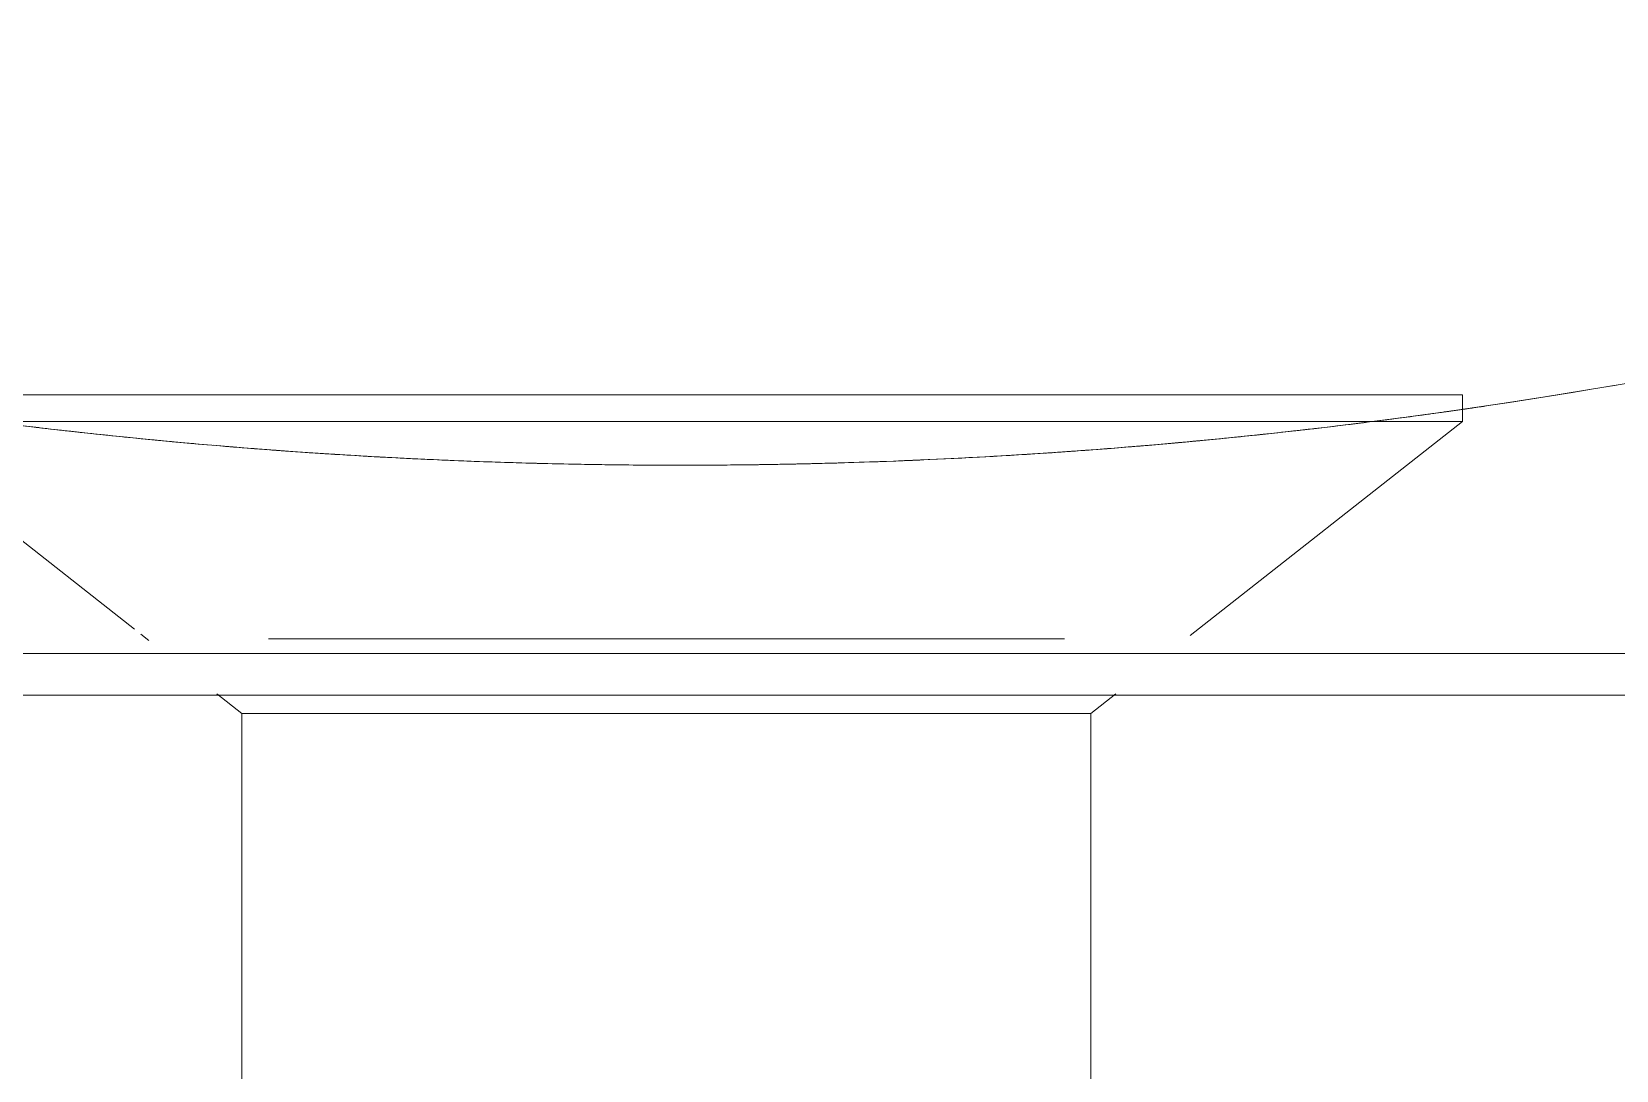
# Model space of a CAD drawing. Header units: metres. Extents: x 34 to 87, y -2.3 to 19.3.
# Drawn here: x 48.2136 to 48.2734, y 0.6609 to 0.7 of the extents above; entities that cross this region are included whole.
import ezdxf

# ---------------------------------------------------------------- set-up
doc = ezdxf.new("R2010")
doc.units = ezdxf.units.M
doc.layers.add('P-SANR-FIXT', color=7, linetype='Continuous', lineweight=5)

# ---------------------------------------------------------------- blocks, each defined once
blk = doc.blocks.new('USO_ESG_Cuba lavatório retângular - Uso geral-3263039-AA')
at = {"layer": 'P-SANR-FIXT', "color": 254, "true_color": 0xdfdfdf}
for p, q in [((-2.303326123857476, 0.6863124999999997), (-2.318175954470508, 0.6863124999999997)), ((-2.303175954470508, 0.6863124999999997), (-2.273175954470507, 0.6863124999999995)), ((-2.303175954470508, 0.6863124999999997), (-2.273175954470507, 0.6863124999999995)), ((-2.258175954470508, 0.6863124999999995), (-2.273025785083539, 0.6863124999999995)), ((-2.273175954470507, 0.6771275392750102), (-2.303175954470508, 0.6771275392750103)), ((-2.273175954470507, 0.6771275392750102), (-2.303175954470508, 0.6771275392750103)), ((-2.259175954470513, 0.6765769230769242), (-2.115125954470513, 0.6765769230769242)), ((-2.305193654135928, 0.6750000000000017), (-2.304604097451101, 0.6750000000000017)), ((-2.304508371385518, 0.6750000000000017), (-2.303907041076013, 0.6750000000000017)), ((-2.303623168054827, 0.6750000000000017), (-2.294516743584459, 0.6750000000000017)), ((-2.294324138711457, 0.6750000000000017), (-2.272728740886186, 0.6750000000000017)), ((-2.272444867865001, 0.6750000000000017), (-2.271843537555496, 0.6750000000000017)), ((-2.271747811489913, 0.6750000000000017), (-2.271158254805086, 0.6750000000000017)), ((-2.304175954470507, 0.6743125000000587), (-2.294300831579971, 0.6743125000000587)), ((-2.294298889388349, 0.6743125000000587), (-2.272510477909305, 0.6743125000000586)), ((-2.272483389984056, 0.6743125000000586), (-2.272175954470508, 0.6743125000000586))]:
    blk.add_line(p, q, dxfattribs=at)
at = {"layer": 'P-SANR-FIXT', "color": 253, "true_color": 0xa6a6a6}
for p, q in [((-2.258175954470508, 0.6863124999999995), (-2.318175954470508, 0.6863124999999997)), ((-2.258175954470507, 0.6853124999999991), (-2.258175954470507, 0.686312500000001)), ((-2.318175954470506, 0.6853124999999991), (-2.308225395629077, 0.677494203767489)), ((-2.318175954470508, 0.6853124999999997), (-2.258175954470508, 0.6853124999999994)), ((-2.26843223488927, 0.6772539939567305), (-2.258175954470507, 0.6853124999999991)), ((-2.307982371879004, 0.6773032565352888), (-2.307676641500679, 0.6770630398094641)), ((-2.317175954470513, 0.6750000000000017), (-2.305193654135928, 0.6750000000000017)), ((-2.317175954470513, 0.6750000000000017), (-2.295681706778486, 0.6750000000000017)), ((-2.295681706778486, 0.6750000000000017), (-2.259175954470513, 0.6750000000000017)), ((-2.271158254805086, 0.6750000000000017), (-2.263061217760764, 0.6750000000000017)), ((-2.263061217760764, 0.6750000000000017), (-2.259175954470513, 0.6750000000000017))]:
    blk.add_line(p, q, dxfattribs=at)
at = {"layer": 'P-SANR-FIXT', "color": 7, "true_color": 0xf3f3f3}
for p, q in [((-2.273025785083539, 0.6863124999999995), (-2.303326123857476, 0.6863124999999997)), ((-2.318175954470508, 0.6853124999999997), (-2.303276643050657, 0.6853124999999997)), ((-2.273025785083539, 0.6853124999999994), (-2.258175954470508, 0.6853124999999994)), ((-2.273958713331641, 0.6841175391557011), (-2.273637830325516, 0.6841389878759462)), ((-2.317175954470515, 0.6765769230769242), (-2.307057947477444, 0.6765769230769242)), ((-2.269293961463573, 0.6765769230769242), (-2.259175954470513, 0.6765769230769242))]:
    blk.add_line(p, q, dxfattribs=at)
at = {"layer": 'P-SANR-FIXT', "color": 7, "true_color": 0xfafafa}
for p, q in [((-2.303276643050657, 0.6853124999999997), (-2.302778508798251, 0.6853124999999997)), ((-2.302706125312305, 0.6853124999999997), (-2.302201902778509, 0.6853124999999997)), ((-2.302025260101302, 0.6853124999999997), (-2.300557139477382, 0.6853124999999997)), ((-2.300375169659897, 0.6853124999999997), (-2.298866209382116, 0.6853124999999997)), ((-2.298586742073378, 0.6853124999999997), (-2.296379551620321, 0.6853124999999997)), ((-2.296120172590029, 0.6853124999999997), (-2.282376915940414, 0.6853124999999997)), ((-2.282112915749535, 0.6853124999999997), (-2.279972357320693, 0.6853124999999994)), ((-2.279713639419149, 0.6853124999999994), (-2.277485699558898, 0.6853124999999994)), ((-2.277299553771936, 0.6853124999999994), (-2.275794769463632, 0.6853124999999994)), ((-2.275613347050827, 0.6853124999999994), (-2.274150006162506, 0.6853124999999994)), ((-2.273818460285139, 0.6853124999999994), (-2.273493436958957, 0.6853124999999994)), ((-2.273432392229132, 0.6853124999999994), (-2.273025785083539, 0.6853124999999994)), ((-2.307057947477444, 0.6765769230769242), (-2.303534095723271, 0.6765769230769242)), ((-2.3032487463576, 0.6765769230769242), (-2.27419500234068, 0.6765769230769242)), ((-2.273983834976407, 0.6765769230769242), (-2.273103162583427, 0.6765769230769242)), ((-2.272817813217744, 0.6765769230769242), (-2.269293961463573, 0.6765769230769242))]:
    blk.add_line(p, q, dxfattribs=at)
at = {"layer": 'P-SANR-FIXT'}
for p, q in [((-2.46128310058251, 0.6765769230769242), (-2.115125954470511, 0.6765769230769242)), ((-2.46128310058251, 0.6750000000000004), (-2.115125954470511, 0.6750000000000004)), ((-2.305117259941717, 0.6750520971560042), (-2.304175954470507, 0.6743125000000578)), ((-2.272175954470506, 0.6743125000000578), (-2.271234648999297, 0.6750520971560064)), ((-2.304175954470507, 0.6743125000000578), (-2.304175954470507, 0.6479866335154769)), ((-2.304175954470507, 0.6743125000000587), (-2.272175954470508, 0.6743125000000586)), ((-2.272175954470508, 0.6479866335150265), (-2.272175954470506, 0.6743125000000578))]:
    blk.add_line(p, q, dxfattribs=at)
at = {"layer": 'P-SANR-FIXT', "color": 7, "true_color": 0xfefefe}
blk.add_line((-2.294300831579971, 0.6743125000000588), (-2.294298889388349, 0.6743125000000588), dxfattribs=at)
at = {"layer": 'P-SANR-FIXT', "color": 253, "true_color": 0xa6a6a6}
for radius, start, end in [(0.2074834206650557, 278.1726137351736, 305.522277903086), (0.2074834206650562, 269.9999999999991, 284.2089111612339), (0.2074834206650555, 262.8955444193816, 269.9999999999991)]:
    blk.add_arc((-2.287636162395374, 0.8911496555965603), radius, start, end, dxfattribs=at)
at = {"layer": 'P-SANR-FIXT', "color": 254, "true_color": 0xdfdfdf}
for radius, start, end in [(0.2074834206650558, 277.1840611547796, 278.1726137351736), (0.2074834206650557, 263.168468319426, 265.054072703477), (0.2074834206650561, 274.6359845247035, 276.5090641478012), (0.2074834206650559, 276.5262909930607, 277.0334744313549), (0.2074834206650557, 265.1291403909228, 265.6977277403822), (0.2074834206650558, 274.0033837726176, 274.5512066968897)]:
    blk.add_arc((-2.287636162395374, 0.8911496555965603), radius, start, end, dxfattribs=at)
at = {"layer": 'P-SANR-FIXT', "color": 7, "true_color": 0xf3f3f3}
for radius, start, end in [(0.2074834206650557, 265.7214723367248, 265.8504104156409), (0.2074834206650555, 265.8854470051131, 269.8251854663324), (0.207483420665056, 270.2737661729329, 272.2383082952781), (0.2074834206650556, 272.3280810412908, 273.6872685626306), (0.2074834206650558, 273.8990409015836, 274.0033837726176)]:
    blk.add_arc((-2.287636162395374, 0.8911496555965603), radius, start, end, dxfattribs=at)
at = {"layer": 'P-SANR-FIXT', "color": 7, "true_color": 0xfafafa}
for radius, start, end in [(0.2074834206650558, 269.8505557565001, 269.9770082145955), (0.2074834206650559, 270.0779768158218, 270.2737661729329)]:
    blk.add_arc((-2.287636162395374, 0.8911496555965603), radius, start, end, dxfattribs=at)
at = {"layer": 'P-SANR-FIXT', "color": 253, "true_color": 0xa6a6a6}
for points, knots in [([(-2.273223330471234, 0.6841674338315039), (-2.27474168933675, 0.6840618104485122), (-2.277956961152298, 0.6838719255794594), (-2.282411426196964, 0.6837178398048469), (-2.286275207333477, 0.6836620813398805), (-2.289598084264123, 0.6836666469562748), (-2.292855988442402, 0.6837237835933966), (-2.297064255226727, 0.6838615298744322), (-2.301260242475053, 0.6840981286395491), (-2.304984090851153, 0.6843867594890634), (-2.307679596623806, 0.684630991171072), (-2.310171513751796, 0.6848893006973081), (-2.313083786807043, 0.6852239660325378), (-2.316292981685398, 0.6856467070575825), (-2.318589409023555, 0.6859864539655951), (-2.319212958747658, 0.6860831228485853), (-2.319296059019192, 0.6860959533704319)], [0.3333333333333333, 0.3333333333333333, 0.3333333333333333, 0.3333333333333333, 0.3888888888888888, 0.4444444444444444, 0.4791666666666666, 0.5138888888888888, 0.548611111111111, 0.5833333333333333, 0.6527777777777777, 0.6875, 0.7222222222222222, 0.7569444444444444, 0.7916666666666667, 0.8611111111111112, 0.9305555555555556, 1, 1, 1, 1]), ([(-2.257325200232672, 0.685892218645682), (-2.25738113379798, 0.6858839587735582), (-2.257683561155854, 0.685839047941737), (-2.258530729432335, 0.6857173635989524), (-2.259657505677358, 0.6855596515530068), (-2.261304944833041, 0.6853396610874954), (-2.263354038018482, 0.6850899121856521), (-2.265017062604761, 0.6849003949033403), (-2.266837844078643, 0.6847082974353083), (-2.268847105105583, 0.6845151660800097), (-2.27099043069409, 0.6843312093802236), (-2.272464151038476, 0.6842202455229996), (-2.273223330471234, 0.6841674338315039)], [0, 0, 0, 0, 0.05555555555555555, 0.08333333333333333, 0.1111111111111111, 0.1666666666666667, 0.1944444444444444, 0.2222222222222222, 0.25, 0.2777777777777778, 0.3055555555555556, 0.3333333333333333, 0.3333333333333333, 0.3333333333333333, 0.3333333333333333])]:
    blk.add_open_spline(points, degree=3, knots=knots, dxfattribs=at)
at = {"layer": 'P-SANR-FIXT', "color": 254, "true_color": 0xdfdfdf}
for points, knots in [([(-2.25900456783374, 0.6856509669956401), (-2.258702209234132, 0.6856931534052821), (-2.258224182158754, 0.685761256175801), (-2.257880519720424, 0.6858109569514983), (-2.25775192457915, 0.6858296539602128)], [0.9015104175100228, 0.9015104175100228, 0.9015104175100228, 0.9015104175100228, 0.9305555555555556, 0.9548575690139635, 0.9548575690139635, 0.9548575690139635, 0.9548575690139635]), ([(-2.312400319017957, 0.6851493886640633), (-2.312098611928079, 0.6851131203717558), (-2.311221554711461, 0.6850096156047115), (-2.309676300706268, 0.6848371716332144), (-2.307667363072996, 0.6846318951710093), (-2.30624127975761, 0.6845008134259414), (-2.305515856234849, 0.6844380536021896)], [0.2071591206421585, 0.2071591206421585, 0.2071591206421585, 0.2071591206421585, 0.2222222222222222, 0.25, 0.2777777777777778, 0.3055555555555556, 0.3055555555555556, 0.3055555555555556, 0.3055555555555556]), ([(-2.270909370961709, 0.684341624156505), (-2.27021471005725, 0.6843978421748317), (-2.268640285993029, 0.684533188684018), (-2.266342418925701, 0.6847574377700835), (-2.264890205509363, 0.6849154712809656), (-2.264194135130059, 0.6849947594418369)], [0.6956369997277932, 0.6956369997277932, 0.6956369997277932, 0.6956369997277932, 0.7222222222222222, 0.7569444444444444, 0.7916666666666667, 0.7916666666666667, 0.7916666666666667, 0.7916666666666667]), ([(-2.263990428461817, 0.6850180682695391), (-2.26267799406388, 0.685168914856164), (-2.261057257699658, 0.685372731193036), (-2.25986490692712, 0.6855327633269721), (-2.259581659083609, 0.6855713764631738)], [0.7950684996980673, 0.7950684996980673, 0.7950684996980673, 0.7950684996980673, 0.8611111111111112, 0.8844426154177978, 0.8844426154177978, 0.8844426154177978, 0.8844426154177978])]:
    blk.add_open_spline(points, degree=3, knots=knots, dxfattribs=at)
at = {"layer": 'P-SANR-FIXT', "color": 253, "true_color": 0xa6a6a6}
blk.add_open_spline([(-2.25775192457915, 0.6858296539602128), (-2.257513051479191, 0.6858643847625386), (-2.257370649820683, 0.6858855069729506), (-2.257325200232672, 0.685892218645682)], degree=3, dxfattribs=at)
at = {"layer": 'P-SANR-FIXT', "color": 254, "true_color": 0xdfdfdf}
for points in [[(-2.305004594043534, 0.6843944605402017), (-2.304444215269652, 0.6843473802206806), (-2.303875797810578, 0.6843019301185941), (-2.303296811435575, 0.6842581044821849)], [(-2.273168814455652, 0.684171083601121), (-2.272620778040192, 0.6842093854736747), (-2.272082846297858, 0.6842492548102248), (-2.271550336408708, 0.6842907276935103)]]:
    blk.add_open_spline(points, degree=3, dxfattribs=at)
at = {"layer": 'P-SANR-FIXT', "color": 7, "true_color": 0xf3f3f3}
for points in [[(-2.30308774745242, 0.684242385131802), (-2.30295102455668, 0.6842321741012906), (-2.30281370472071, 0.6842220540964583), (-2.30267576293386, 0.6842120275415634)], [(-2.279616419531984, 0.6838215179205718), (-2.279493376726371, 0.6838263118732341), (-2.279370419075686, 0.6838312121145304), (-2.279247578125429, 0.6838362156535934)], [(-2.279199621219536, 0.6838381745140583), (-2.277541757522545, 0.6839060816562101), (-2.275905908819473, 0.6839927422489185), (-2.274369678779488, 0.6840907985936734)], [(-2.27392752285313, 0.6841195125644326), (-2.273828704091381, 0.6841260400241772), (-2.273730269049142, 0.6841326160809045), (-2.273632191753555, 0.6841392409347439)], [(-2.273507510527814, 0.6841477021177274), (-2.273411765745525, 0.6841542297848834), (-2.273316353415025, 0.6841608043219913), (-2.273221249150491, 0.6841674259169521)]]:
    blk.add_open_spline(points, degree=3, dxfattribs=at)
blk.add_open_spline([(-2.302531440455089, 0.6842015878080576), (-2.302020334258615, 0.6841647956615933), (-2.300719334473276, 0.6840759134141903), (-2.298538110673423, 0.6839477822440456), (-2.296011527695413, 0.6838301931336247), (-2.29327204014958, 0.6837362011347787), (-2.290259964433832, 0.6836741456180674), (-2.286939627333711, 0.6836585638587335), (-2.283679872938222, 0.6836958215865214), (-2.281368540277903, 0.6837573934227894), (-2.280111178252809, 0.6838027329187847), (-2.279906435943936, 0.6838104220294605)], degree=3, knots=[0.3426334824292143, 0.3426334824292143, 0.3426334824292143, 0.3426334824292143, 0.361111111111111, 0.3888888888888888, 0.4166666666666666, 0.4444444444444444, 0.4791666666666666, 0.5138888888888888, 0.548611111111111, 0.5833333333333333, 0.5900936385849431, 0.5900936385849431, 0.5900936385849431, 0.5900936385849431], dxfattribs=at)

msp = doc.modelspace()

# ---------------------------------------------------------------- block references
at = {"layer": 'P-SANR-FIXT', "color": 253, "true_color": 0xa6a6a6}
msp.add_blockref('USO_ESG_Cuba lavatório retângular - Uso geral-3263039-AA', (50.52572727786326, 0), dxfattribs=at)

doc.saveas('drawing.dxf')
